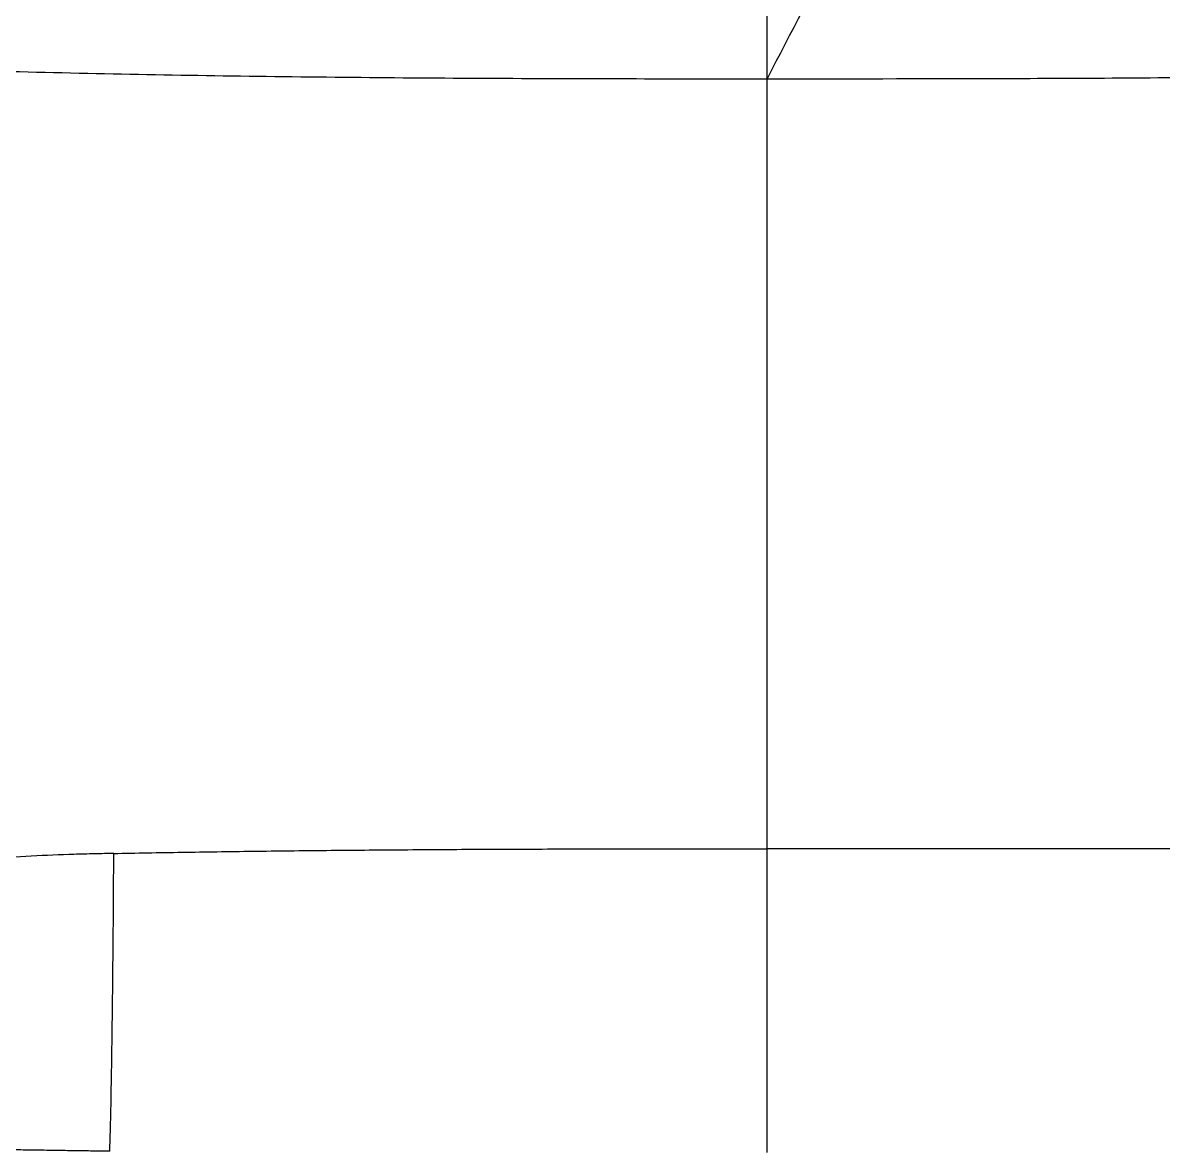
# Model space of a CAD drawing. Extents: x 0 to 84, y -21 to 126.
# Drawn here: x 39.98 to 45.47, y 50.53 to 55.97 of the extents above; entities that cross this region are included whole.
import ezdxf

# ---------------------------------------------------------------- set-up
doc = ezdxf.new("R2010")
doc.units = 0
doc.header["$MEASUREMENT"] = 0
doc.layers.add('1', color=4, linetype='Continuous')

# ---------------------------------------------------------------- blocks, each defined once
blk = doc.blocks.new('PRODIGY')
at = {"layer": '1', "color": 3, "linetype": 'Continuous', "lineweight": 25}
for points, knots in [([(47.9664, 64.888), (47.9491, 64.8405), (47.9312, 64.7918), (47.8943, 64.6922), (47.8752, 64.6412), (47.8159, 64.4848), (47.7738, 64.3757), (47.6831, 64.1454), (47.6344, 64.0242), (47.5548, 63.8297), (47.5271, 63.7627), (47.4691, 63.6238), (47.4388, 63.5519), (47.344, 63.3291), (47.2756, 63.1712), (47.1274, 62.8357), (47.0477, 62.658), (46.918, 62.3743), (46.8731, 62.2768), (46.7798, 62.0758), (46.7315, 61.9726), (46.6321, 61.7618), (46.581, 61.6542), (46.4766, 61.4357), (46.4232, 61.3247), (46.3145, 61.0999), (46.2591, 60.9861), (46.1465, 60.7558), (46.0892, 60.6393), (45.9154, 60.2871), (45.7966, 60.0486), (45.6172, 59.6908), (45.5572, 59.5715), (45.4371, 59.3336), (45.3771, 59.2149), (45.1972, 58.8603), (45.0777, 58.6259), (44.8397, 58.161), (44.7214, 57.9308), (44.4863, 57.4746), (44.3695, 57.2488), (44.1373, 56.8009), (44.0219, 56.5788), (43.7919, 56.137), (43.6773, 55.9173), (43.5626, 55.6979)], [0, 0, 0, 0, 0.03125, 0.03125, 0.0625, 0.0625, 0.125, 0.125, 0.1875, 0.1875, 0.21875, 0.21875, 0.25, 0.25, 0.3125, 0.3125, 0.375, 0.375, 0.40625, 0.40625, 0.4375, 0.4375, 0.46875, 0.46875, 0.5, 0.5, 0.53125, 0.53125, 0.5625, 0.5625, 0.625, 0.625, 0.65625, 0.65625, 0.6875, 0.6875, 0.75, 0.75, 0.8125, 0.8125, 0.875, 0.875, 0.9375, 0.9375, 1, 1, 1, 1]), ([(43.5626, 55.6979), (43.5626, 55.9159), (43.5626, 56.135), (43.5626, 56.5746), (43.5626, 56.7951), (43.5626, 57.2368), (43.5626, 57.458), (43.5626, 57.9014), (43.5626, 58.1235), (43.5626, 58.5687), (43.5626, 58.7918), (43.5626, 59.1272), (43.5626, 59.239), (43.5626, 59.463), (43.5626, 59.5751), (43.5626, 59.9112), (43.5626, 60.1348), (43.5626, 60.5766), (43.5626, 60.7948), (43.5626, 61.2216), (43.5626, 61.4301), (43.5626, 61.8339), (43.5626, 62.0293), (43.5626, 62.4022), (43.5626, 62.5797), (43.5626, 62.9154), (43.5626, 63.0738), (43.5626, 63.3725), (43.5626, 63.5129), (43.5626, 63.7777), (43.5626, 63.9022), (43.5626, 64.1377), (43.5626, 64.2487), (43.5626, 64.46), (43.5626, 64.5603), (43.5626, 64.6562)], [0, 0, 0, 0, 0.0625, 0.0625, 0.125, 0.125, 0.1875, 0.1875, 0.25, 0.25, 0.3125, 0.3125, 0.34375, 0.34375, 0.375, 0.375, 0.4375, 0.4375, 0.5, 0.5, 0.5625, 0.5625, 0.625, 0.625, 0.6875, 0.6875, 0.75, 0.75, 0.8125, 0.8125, 0.875, 0.875, 0.9375, 0.9375, 1, 1, 1, 1]), ([(38.3275, 55.7915), (38.3581, 55.79), (38.4195, 55.7871), (38.5117, 55.7828), (38.6041, 55.7787), (38.6967, 55.7747), (38.7896, 55.7708), (38.8826, 55.767), (38.9759, 55.7634), (39.0693, 55.7598), (39.1629, 55.7564), (39.2567, 55.7532), (39.3505, 55.75), (39.4445, 55.7469), (39.5386, 55.744), (39.8201, 55.7355), (40.2877, 55.7236), (40.946, 55.7117), (41.6004, 55.704), (42.2641, 55.6996), (42.916, 55.6978), (43.3528, 55.6978), (43.5626, 55.6979)], [0, 0, 0, 0, 0.017671, 0.035382, 0.053131, 0.070915, 0.088733, 0.106583, 0.124462, 0.142368, 0.160299, 0.178253, 0.196226, 0.214216, 0.232222, 0.250239, 0.375713, 0.500312, 0.627167, 0.750189, 0.879976, 1, 1, 1, 1]), ([(43.5626, 55.6979), (43.8785, 55.6979), (44.2225, 55.6978), (44.9538, 55.6997), (45.3411, 55.7016), (46.1493, 55.7096), (46.5701, 55.7158), (47.4379, 55.7352), (47.8848, 55.7485), (48.3417, 55.7672)], [0, 0, 0, 0, 0.25, 0.25, 0.5, 0.5, 0.75, 0.75, 1, 1, 1, 1]), ([(40.4151, 51.9651), (40.4694, 51.9661), (40.5789, 51.9682), (40.745, 51.971), (40.9143, 51.9736), (41.0868, 51.9759), (41.2626, 51.978), (41.4416, 51.98), (41.6239, 51.9816), (41.8095, 51.9831), (42.061, 51.9848), (42.3869, 51.9863), (42.7593, 51.9872), (43.1544, 51.9876), (43.4131, 51.9876), (43.5626, 51.9876)], [0, 0, 0, 0, 0.0517201, 0.1044752, 0.1582654, 0.2130896, 0.2689466, 0.3258345, 0.3837515, 0.4426958, 0.5026666, 0.6234726, 0.7533566, 0.8575485, 1, 1, 1, 1]), ([(43.5626, 50.5246), (43.5626, 50.5817), (43.5626, 50.6613), (43.5626, 50.8578), (43.5626, 50.9747), (43.5626, 51.2349), (43.5626, 51.3781), (43.5626, 51.6771), (43.5626, 51.8329), (43.5626, 51.9877)], [0, 0, 0, 0, 0.25, 0.25, 0.5, 0.5, 0.75, 0.75, 1, 1, 1, 1]), ([(46.6415, 51.9806), (46.5781, 51.9812), (46.5147, 51.9817), (46.3878, 51.9826), (46.3243, 51.9831), (46.1977, 51.9838), (46.1346, 51.9842), (46.0087, 51.9848), (45.9459, 51.9851), (45.8202, 51.9856), (45.7572, 51.9858), (45.6309, 51.9862), (45.5675, 51.9864), (45.3768, 51.9869), (45.2496, 51.9871), (44.8678, 51.9875), (44.6132, 51.9876), (44.2313, 51.9877), (44.104, 51.9877), (43.9451, 51.9877), (43.8974, 51.9877), (43.8418, 51.9877), (43.8179, 51.9877), (43.802, 51.9877), (43.7941, 51.9877), (43.778, 51.9877), (43.7697, 51.9877), (43.7521, 51.9877), (43.7429, 51.9877), (43.714, 51.9877), (43.6931, 51.9877), (43.6518, 51.9877), (43.6315, 51.9877), (43.604, 51.9877), (43.5952, 51.9877), (43.5785, 51.9877), (43.5705, 51.9877), (43.5626, 51.9877)], [0, 0, 0, 0, 0.0625, 0.0625, 0.125, 0.125, 0.1875, 0.1875, 0.25, 0.25, 0.3125, 0.3125, 0.375, 0.375, 0.5, 0.5, 0.75, 0.75, 0.875, 0.875, 0.90625, 0.921875, 0.929687, 0.929687, 0.9375, 0.9375, 0.945312, 0.945312, 0.953125, 0.953125, 0.96875, 0.96875, 0.984375, 0.984375, 0.992187, 0.992187, 1, 1, 1, 1]), ([(40.4151, 51.9651), (40.4116, 51.965), (40.4085, 51.965), (40.4014, 51.9648), (40.3974, 51.9647), (40.3857, 51.9645), (40.3778, 51.9644), (40.3541, 51.9639), (40.3381, 51.9635), (40.2897, 51.9624), (40.2567, 51.9616), (40.1565, 51.9586), (40.0877, 51.9558), (39.8777, 51.9446), (39.7328, 51.9328), (39.5863, 51.9151)], [0, 0, 0, 0, 0.015625, 0.015625, 0.03125, 0.03125, 0.0625, 0.0625, 0.125, 0.125, 0.25, 0.25, 0.5, 0.5, 1, 1, 1, 1]), ([(40.3956, 50.5305), (40.3978, 50.5867), (40.3999, 50.6647), (40.4039, 50.8571), (40.4058, 50.9714), (40.4092, 51.2261), (40.4108, 51.3663), (40.4134, 51.6596), (40.4144, 51.8126), (40.4151, 51.9651)], [0, 0, 0, 0, 0.25, 0.25, 0.5, 0.5, 0.75, 0.75, 1, 1, 1, 1]), ([(40.3956, 50.5305), (40.3838, 50.5305), (40.3596, 50.5307), (40.3225, 50.5311), (40.284, 50.5316), (40.244, 50.5321), (40.2024, 50.5328), (40.1593, 50.5335), (40.1146, 50.5342), (40.0682, 50.5349), (40.0083, 50.5358), (39.9331, 50.5367), (39.8411, 50.5374), (39.7423, 50.5377), (39.6742, 50.5372), (39.639, 50.537)], [0, 0, 0, 0, 0.046888, 0.095689, 0.146448, 0.199208, 0.254011, 0.310901, 0.369916, 0.431098, 0.494484, 0.607501, 0.729252, 0.860005, 1, 1, 1, 1])]:
    blk.add_open_spline(points, degree=3, knots=knots, dxfattribs=at)
blk.add_open_spline([(43.5626, 51.9877), (43.5626, 53.1395), (43.5626, 54.2762), (43.5626, 55.6979)], degree=3, dxfattribs=at)

msp = doc.modelspace()

# ---------------------------------------------------------------- block references
at = {"layer": '1'}
msp.add_blockref('PRODIGY', (0, 0), dxfattribs=at)

doc.saveas('drawing.dxf')
